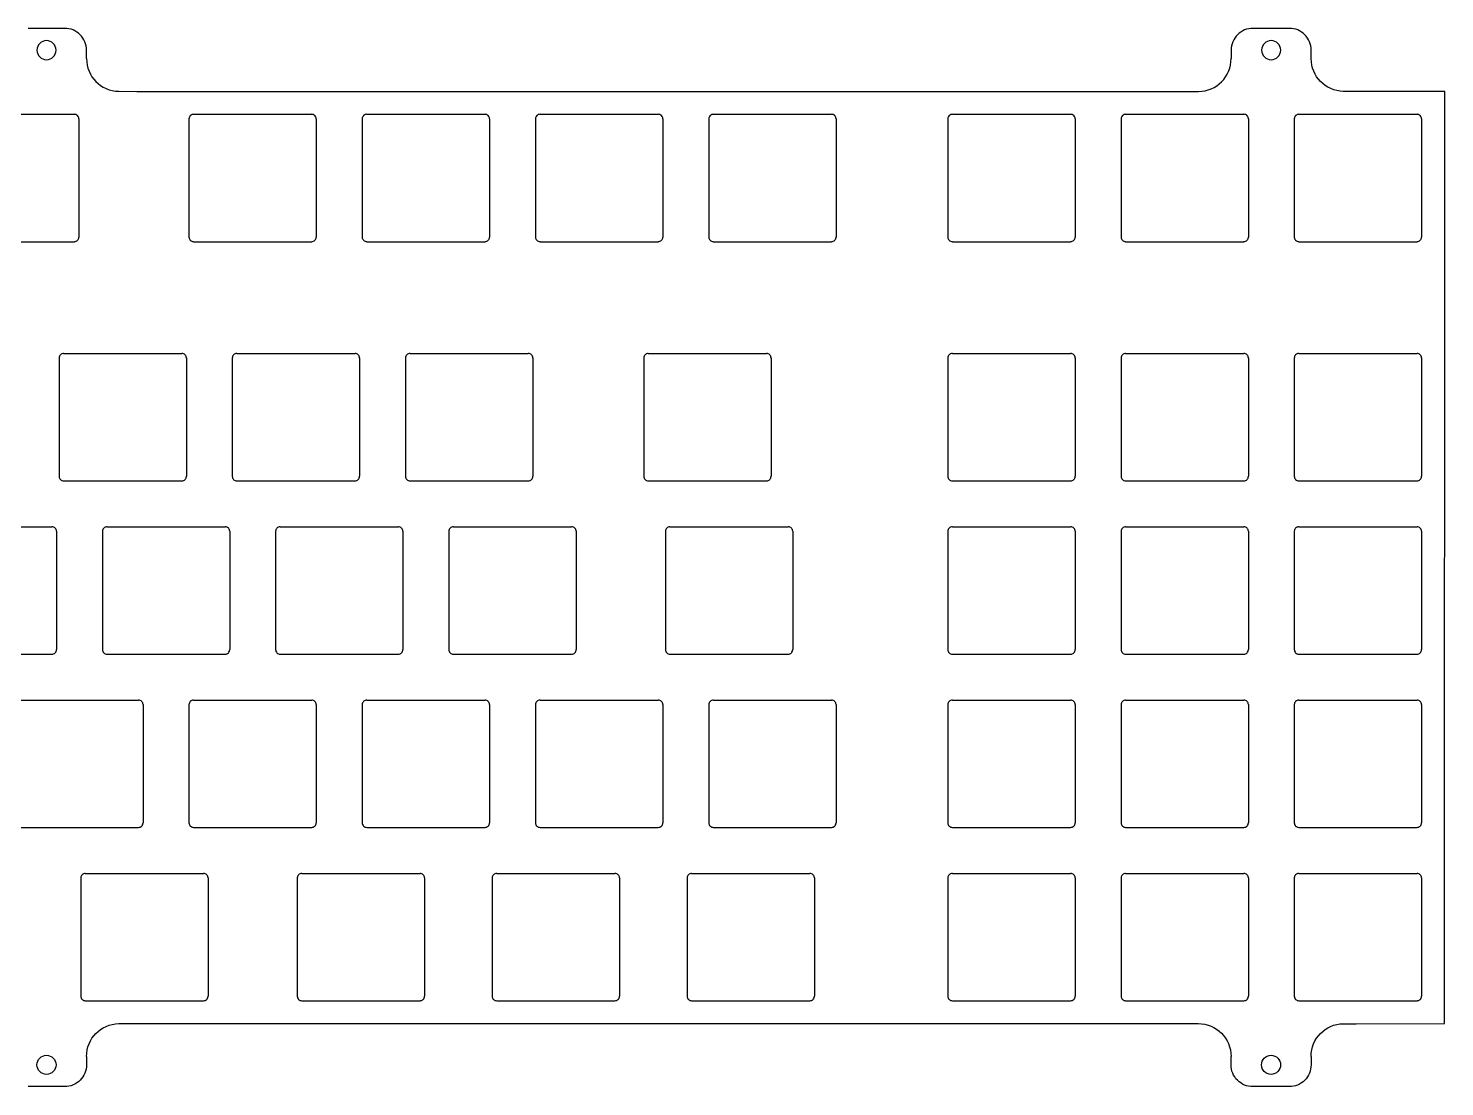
# Model space of a CAD drawing. Extents: x -186 to 122, y 147 to 264.
# Drawn here: x -34.1 to 121.7, y 147.5 to 263.8 of the extents above; entities that cross this region are included whole.
import ezdxf

# ---------------------------------------------------------------- set-up
doc = ezdxf.new("R2010")
doc.units = 0
doc.layers.add('Layer_1', color=7, linetype='CONTINUOUS')

msp = doc.modelspace()

# ---------------------------------------------------------------- linework, layer by layer
at = {"layer": 'Layer_1', "color": 7}
for p, q in [((-30.058592, 263.795336), (-34.058557, 263.795336)), ((-30.058592, 263.795326), (-34.058557, 263.795326)), ((104.600615, 263.795333), (100.600649, 263.795333)), ((104.600615, 263.795333), (100.600649, 263.795333)), ((-31.008591, 261.395339), (-31.008591, 261.395339)), ((-27.658565, 260.46978), (-27.658565, 261.395289)), ((-27.658555, 260.46976), (-27.658555, 261.395279)), ((98.200616, 261.395301), (98.200616, 260.469789)), ((98.200616, 261.395274), (98.200616, 260.469763)), ((103.650629, 261.395327), (103.650629, 261.395327)), ((107.000647, 260.469789), (107.000647, 261.395301)), ((107.000647, 260.469763), (107.000647, 261.395274)), ((-24.124329, 256.870325), (-22.125372, 256.869325)), ((-22.125372, 256.869325), (93.963003, 256.869325)), ((93.963003, 256.869325), (94.600623, 256.869714)), ((112.391155, 256.869291), (110.534841, 256.869291)), ((121.679315, 256.869291), (112.391155, 256.869291)), ((121.671113, 154.387484), (121.679315, 256.869291)), ((-41.9912, 254.345169), (-28.991179, 254.345169)), ((-15.892733, 254.345169), (-2.892711, 254.345169)), ((3.157243, 254.345169), (16.157265, 254.345169)), ((22.207219, 254.345169), (35.207241, 254.345169)), ((41.257195, 254.345169), (54.257217, 254.345169)), ((67.546162, 254.345169), (80.546977, 254.345169)), ((86.595345, 254.345169), (99.596953, 254.345169)), ((105.645321, 254.345169), (118.646929, 254.345169)), ((-28.491117, 253.845107), (-28.491117, 240.843499)), ((-16.392794, 253.845107), (-16.392794, 240.843499)), ((-2.39265, 253.845107), (-2.39265, 240.843499)), ((2.657182, 253.845107), (2.657182, 240.843499)), ((16.657326, 253.845107), (16.657326, 240.843499)), ((21.707158, 253.845107), (21.707158, 240.843499)), ((35.707302, 253.845107), (35.707302, 240.843499)), ((40.757134, 253.845107), (40.757134, 240.843499)), ((54.757278, 253.845107), (54.757278, 240.843499)), ((67.0461, 253.845107), (67.0461, 240.843499)), ((81.047039, 253.845107), (81.047039, 240.843499)), ((86.095283, 253.845107), (86.095283, 240.843499)), ((100.097015, 253.845107), (100.097015, 240.843499)), ((105.145259, 253.845107), (105.145259, 240.843499)), ((119.146991, 253.845107), (119.146991, 240.843499)), ((-41.9912, 240.343437), (-28.991179, 240.343437)), ((-15.892733, 240.343437), (-2.892711, 240.343437)), ((3.157243, 240.343437), (16.157265, 240.343437)), ((22.207219, 240.343437), (35.207241, 240.343437)), ((41.257195, 240.343437), (54.257217, 240.343437)), ((67.546162, 240.343437), (80.546977, 240.343437)), ((86.595345, 240.343437), (99.596953, 240.343437)), ((105.645321, 240.343437), (118.646929, 240.343437)), ((-30.680276, 227.55614), (-30.680276, 214.554532)), ((-30.180215, 228.056202), (-17.180193, 228.056202)), ((-16.680132, 227.55614), (-16.680132, 214.554532)), ((-11.6303, 227.55614), (-11.6303, 214.554532)), ((-11.130239, 228.056202), (1.869783, 228.056202)), ((2.369844, 227.55614), (2.369844, 214.554532)), ((7.419676, 227.55614), (7.419676, 214.554532)), ((7.919737, 228.056202), (20.919759, 228.056202)), ((21.41982, 227.55614), (21.41982, 214.554532)), ((33.613393, 227.55614), (33.613393, 214.554532)), ((34.113454, 228.056202), (47.113476, 228.056202)), ((47.613537, 227.55614), (47.613537, 214.554532)), ((67.0461, 227.55614), (67.0461, 214.554532)), ((67.546162, 228.056202), (80.546977, 228.056202)), ((81.047039, 227.55614), (81.047039, 214.554532)), ((86.095283, 227.55614), (86.095283, 214.554532)), ((86.595345, 228.056202), (99.596953, 228.056202)), ((100.097015, 227.55614), (100.097015, 214.554532)), ((105.145259, 227.55614), (105.145259, 214.554532)), ((105.645321, 228.056202), (118.646929, 228.056202)), ((119.146991, 227.55614), (119.146991, 214.554532)), ((-30.180215, 214.05447), (-17.180193, 214.05447)), ((-11.130239, 214.05447), (1.869783, 214.05447)), ((7.919737, 214.05447), (20.919759, 214.05447)), ((34.113454, 214.05447), (47.113476, 214.05447)), ((67.546162, 214.05447), (80.546977, 214.05447)), ((86.595345, 214.05447), (99.596953, 214.05447)), ((105.645321, 214.05447), (118.646929, 214.05447)), ((-44.467697, 209.006226), (-31.467675, 209.006226)), ((-25.417721, 209.006226), (-12.417699, 209.006226)), ((-6.367745, 209.006226), (6.632277, 209.006226)), ((12.682231, 209.006226), (25.682253, 209.006226)), ((36.494701, 209.006226), (49.494723, 209.006226)), ((67.546162, 209.006226), (80.546977, 209.006226)), ((86.595345, 209.006226), (99.596953, 209.006226)), ((105.645321, 209.006226), (118.646929, 209.006226)), ((-30.967614, 208.506164), (-30.967614, 195.504556)), ((-25.917782, 208.506164), (-25.917782, 195.504556)), ((-11.917638, 208.506164), (-11.917638, 195.504556)), ((-6.867806, 208.506164), (-6.867806, 195.504556)), ((7.132338, 208.506164), (7.132338, 195.504556)), ((12.18217, 208.506164), (12.18217, 195.504556)), ((26.182314, 208.506164), (26.182314, 195.504556)), ((35.99464, 208.506164), (35.99464, 195.504556)), ((49.994784, 208.506164), (49.994784, 195.504556)), ((67.0461, 208.506164), (67.0461, 195.504556)), ((81.047039, 208.506164), (81.047039, 195.504556)), ((86.095283, 208.506164), (86.095283, 195.504556)), ((100.097015, 208.506164), (100.097015, 195.504556)), ((105.145259, 208.506164), (105.145259, 195.504556)), ((119.146991, 208.506164), (119.146991, 195.504556)), ((-44.467697, 195.004494), (-31.467675, 195.004494)), ((-25.417721, 195.004494), (-12.417699, 195.004494)), ((-6.367745, 195.004494), (6.632277, 195.004494)), ((12.682231, 195.004494), (25.682253, 195.004494)), ((36.494701, 195.004494), (49.494723, 195.004494)), ((67.546162, 195.004494), (80.546977, 195.004494)), ((86.595345, 195.004494), (99.596953, 195.004494)), ((105.645321, 195.004494), (118.646929, 195.004494)), ((-34.942709, 189.95625), (-21.942687, 189.95625)), ((-21.442626, 189.456188), (-21.442626, 176.45458)), ((-16.392794, 189.456188), (-16.392794, 176.45458)), ((-15.892733, 189.95625), (-2.892711, 189.95625)), ((-2.39265, 189.456188), (-2.39265, 176.45458)), ((2.657182, 189.456188), (2.657182, 176.45458)), ((3.157243, 189.95625), (16.157265, 189.95625)), ((16.657326, 189.456188), (16.657326, 176.45458)), ((21.707158, 189.456188), (21.707158, 176.45458)), ((22.207219, 189.95625), (35.207241, 189.95625)), ((35.707302, 189.456188), (35.707302, 176.45458)), ((40.757134, 189.456188), (40.757134, 176.45458)), ((41.257195, 189.95625), (54.257217, 189.95625)), ((54.757278, 189.456188), (54.757278, 176.45458)), ((67.0461, 189.456188), (67.0461, 176.45458)), ((67.546162, 189.95625), (80.546977, 189.95625)), ((81.047039, 189.456188), (81.047039, 176.45458)), ((86.095283, 189.456188), (86.095283, 176.45458)), ((86.595345, 189.95625), (99.596953, 189.95625)), ((100.097015, 189.456188), (100.097015, 176.45458)), ((105.145259, 189.456188), (105.145259, 176.45458)), ((105.645321, 189.95625), (118.646929, 189.95625)), ((119.146991, 189.456188), (119.146991, 176.45458)), ((-34.942709, 175.954518), (-21.942687, 175.954518)), ((-15.892733, 175.954518), (-2.892711, 175.954518)), ((3.157243, 175.954518), (16.157265, 175.954518)), ((22.207219, 175.954518), (35.207241, 175.954518)), ((41.257195, 175.954518), (54.257217, 175.954518)), ((67.546162, 175.954518), (80.546977, 175.954518)), ((86.595345, 175.954518), (99.596953, 175.954518)), ((105.645321, 175.954518), (118.646929, 175.954518)), ((-28.299029, 170.406212), (-28.299029, 157.404604)), ((-27.798968, 170.906274), (-14.798946, 170.906274)), ((-14.298885, 170.406212), (-14.298885, 157.404604)), ((-4.486559, 170.406212), (-4.486559, 157.404604)), ((-3.986498, 170.906274), (9.013524, 170.906274)), ((9.513585, 170.406212), (9.513585, 157.404604)), ((16.944664, 170.406212), (16.944664, 157.404604)), ((17.444725, 170.906274), (30.444747, 170.906274)), ((30.944808, 170.406212), (30.944808, 157.404604)), ((38.375887, 170.406212), (38.375887, 157.404604)), ((38.875948, 170.906274), (51.87597, 170.906274)), ((52.376031, 170.406212), (52.376031, 157.404604)), ((67.0461, 170.406212), (67.0461, 157.404604)), ((67.546162, 170.906274), (80.546977, 170.906274)), ((81.047039, 170.406212), (81.047039, 157.404604)), ((86.095283, 170.406212), (86.095283, 157.404604)), ((86.595345, 170.906274), (99.596953, 170.906274)), ((100.097015, 170.406212), (100.097015, 157.404604)), ((105.145259, 170.406212), (105.145259, 157.404604)), ((105.645321, 170.906274), (118.646929, 170.906274)), ((119.146991, 170.406212), (119.146991, 157.404604)), ((-27.798968, 156.904542), (-14.798946, 156.904542)), ((-3.986498, 156.904542), (9.013524, 156.904542)), ((17.444725, 156.904542), (30.444747, 156.904542)), ((38.875948, 156.904542), (51.87597, 156.904542)), ((67.546162, 156.904542), (80.546977, 156.904542)), ((86.595345, 156.904542), (99.596953, 156.904542)), ((105.645321, 156.904542), (118.646929, 156.904542)), ((-24.124319, 154.3809), (94.587523, 154.381)), ((110.521797, 154.380394), (110.865623, 154.380394)), ((110.865623, 154.380394), (111.937845, 154.380341)), ((111.937845, 154.380341), (121.671113, 154.387484)), ((-31.008591, 149.855875), (-31.008591, 149.855875)), ((-27.658565, 150.781434), (-27.658565, 149.855925)), ((-27.658555, 150.781454), (-27.658555, 149.855935)), ((98.18752, 149.855416), (98.18752, 150.780953)), ((98.18752, 149.855416), (98.18752, 150.780927)), ((103.637532, 149.855363), (103.637532, 149.855363)), ((106.98755, 150.780953), (106.98755, 149.855416)), ((106.98755, 150.780927), (106.98755, 149.855416)), ((-30.058592, 147.455888), (-34.058557, 147.455888)), ((-30.058592, 147.455878), (-34.058557, 147.455878)), ((104.587518, 147.455383), (100.587552, 147.455383)), ((104.587518, 147.455357), (100.587552, 147.455357))]:
    msp.add_line(p, q, dxfattribs=at)
for points in [[(-28.361534, 263.09241), (-28.811621, 263.542499), (-29.422071, 263.795356), (-30.058592, 263.795356)], [(-28.361534, 263.0924), (-28.811621, 263.542489), (-29.422071, 263.795346), (-30.058592, 263.795346)], [(100.600622, 263.795359), (99.9641, 263.795362), (99.353648, 263.542506), (98.903559, 263.092417)], [(100.600622, 263.795333), (99.9641, 263.795335), (99.353648, 263.542479), (98.903559, 263.09239)], [(106.297678, 263.092417), (105.847589, 263.542506), (105.237136, 263.795362), (104.600615, 263.795359)], [(106.297678, 263.09239), (105.847589, 263.542479), (105.237136, 263.795335), (104.600615, 263.795333)], [(-32.058589, 262.444314), (-32.638088, 262.444314), (-33.108022, 261.974837), (-33.108588, 261.395339)], [(-31.008591, 261.395339), (-31.009156, 261.974837), (-31.479091, 262.444314), (-32.058589, 262.444314)], [(-27.658595, 261.395349), (-27.658592, 262.03187), (-27.911447, 262.642321), (-28.361534, 263.09241)], [(-27.658595, 261.395339), (-27.658592, 262.03186), (-27.911447, 262.642311), (-28.361534, 263.0924)], [(98.903559, 263.092417), (98.45347, 262.642328), (98.200614, 262.031875), (98.200616, 261.395353)], [(98.903559, 263.09239), (98.45347, 262.642301), (98.200614, 262.031849), (98.200616, 261.395327)], [(102.600632, 262.443516), (102.02144, 262.443516), (101.551633, 261.974518), (101.550634, 261.395327)], [(103.650629, 261.395327), (103.649631, 261.974518), (103.179823, 262.443516), (102.600632, 262.443516)], [(107.000621, 261.395353), (107.000623, 262.031875), (106.747767, 262.642328), (106.297678, 263.092417)], [(107.000621, 261.395327), (107.000623, 262.031849), (106.747767, 262.642301), (106.297678, 263.09239)], [(-33.108588, 261.395339), (-33.108022, 260.815841), (-32.638088, 260.346365), (-32.058589, 260.346365)], [(-32.058589, 260.346365), (-31.479091, 260.346365), (-31.009156, 260.815841), (-31.008591, 261.395339)], [(-27.658595, 260.46973), (-27.658606, 258.507118), (-26.086604, 256.906143), (-24.124319, 256.870315)], [(-27.658595, 260.46974), (-27.658605, 258.507132), (-26.086607, 256.906159), (-24.124329, 256.870325)], [(94.600623, 256.869714), (96.58885, 256.869714), (98.200628, 258.481503), (98.200618, 260.469736)], [(101.550634, 261.395327), (101.551633, 260.816136), (102.02144, 260.347138), (102.600632, 260.347138)], [(102.600632, 260.347138), (103.179823, 260.347138), (103.649631, 260.816136), (103.650629, 261.395327)], [(110.534841, 256.869291), (108.572561, 256.905115), (107.000568, 258.506107), (107.000568, 260.468704)], [(-28.637641, 254.197925), (-28.73141, 254.291695), (-28.858588, 254.344375), (-28.991197, 254.344375)], [(-28.491199, 253.844366), (-28.491196, 253.976976), (-28.543873, 254.104155), (-28.637641, 254.197925)], [(-16.24627, 254.197925), (-16.340038, 254.104155), (-16.392715, 253.976976), (-16.392712, 253.844366)], [(-15.892714, 254.344375), (-16.025324, 254.344375), (-16.152502, 254.291695), (-16.24627, 254.197925)], [(-2.539174, 254.197925), (-2.632942, 254.291695), (-2.76012, 254.344375), (-2.89273, 254.344375)], [(-2.392732, 253.844366), (-2.392729, 253.976976), (-2.445406, 254.104155), (-2.539174, 254.197925)], [(2.803706, 254.197925), (2.709938, 254.104155), (2.657261, 253.976976), (2.657264, 253.844366)], [(3.157262, 254.344375), (3.024652, 254.344375), (2.897474, 254.291695), (2.803706, 254.197925)], [(16.510802, 254.197925), (16.417034, 254.291695), (16.289856, 254.344375), (16.157246, 254.344375)], [(16.657244, 253.844366), (16.657247, 253.976976), (16.60457, 254.104155), (16.510802, 254.197925)], [(21.853682, 254.197925), (21.759914, 254.104155), (21.707237, 253.976976), (21.70724, 253.844366)], [(22.207238, 254.344375), (22.074628, 254.344375), (21.94745, 254.291695), (21.853682, 254.197925)], [(35.560778, 254.197925), (35.46701, 254.291695), (35.339832, 254.344375), (35.207222, 254.344375)], [(35.70722, 253.844366), (35.707223, 253.976976), (35.654546, 254.104155), (35.560778, 254.197925)], [(40.903658, 254.197925), (40.80989, 254.104155), (40.757213, 253.976976), (40.757216, 253.844366)], [(41.257214, 254.344375), (41.124604, 254.344375), (40.997426, 254.291695), (40.903658, 254.197925)], [(54.610754, 254.197925), (54.516986, 254.291695), (54.389808, 254.344375), (54.257198, 254.344375)], [(54.757196, 253.844366), (54.757199, 253.976976), (54.704522, 254.104155), (54.610754, 254.197925)], [(67.192625, 254.197925), (67.098857, 254.104155), (67.04618, 253.976976), (67.046182, 253.844366)], [(67.546181, 254.344375), (67.413571, 254.344375), (67.286393, 254.291695), (67.192625, 254.197925)], [(80.899719, 254.197929), (80.805949, 254.291699), (80.678768, 254.344378), (80.546157, 254.344375)], [(81.046166, 253.844366), (81.046168, 253.976978), (80.99349, 254.104158), (80.899719, 254.197929)], [(86.242602, 254.197929), (86.148832, 254.104158), (86.096153, 253.976978), (86.096156, 253.844366)], [(86.596165, 254.344375), (86.463553, 254.344378), (86.336373, 254.291699), (86.242602, 254.197929)], [(99.949695, 254.197929), (99.855925, 254.291699), (99.728744, 254.344378), (99.596133, 254.344375)], [(100.096142, 253.844366), (100.096144, 253.976978), (100.043466, 254.104158), (99.949695, 254.197929)], [(105.292578, 254.197929), (105.198808, 254.104158), (105.146129, 253.976978), (105.146132, 253.844366)], [(105.646141, 254.344375), (105.513529, 254.344378), (105.386349, 254.291699), (105.292578, 254.197929)], [(118.999671, 254.197929), (118.905901, 254.291699), (118.77872, 254.344378), (118.646109, 254.344375)], [(119.146118, 253.844366), (119.14612, 253.976978), (119.093442, 254.104158), (118.999671, 254.197929)], [(-28.991197, 240.344389), (-28.858588, 240.344389), (-28.73141, 240.397069), (-28.637641, 240.490839)], [(-28.637641, 240.490839), (-28.543873, 240.584609), (-28.491196, 240.711789), (-28.491199, 240.844398)], [(-16.392712, 240.844398), (-16.392715, 240.711789), (-16.340038, 240.584609), (-16.24627, 240.490839)], [(-16.24627, 240.490839), (-16.152502, 240.397069), (-16.025324, 240.344389), (-15.892714, 240.344389)], [(-2.89273, 240.344389), (-2.76012, 240.344389), (-2.632942, 240.397069), (-2.539174, 240.490839)], [(-2.539174, 240.490839), (-2.445406, 240.584609), (-2.392729, 240.711789), (-2.392732, 240.844398)], [(2.657264, 240.844398), (2.657261, 240.711789), (2.709938, 240.584609), (2.803706, 240.490839)], [(2.803706, 240.490839), (2.897474, 240.397069), (3.024652, 240.344389), (3.157262, 240.344389)], [(16.157246, 240.344389), (16.289856, 240.344389), (16.417034, 240.397069), (16.510802, 240.490839)], [(16.510802, 240.490839), (16.60457, 240.584609), (16.657247, 240.711789), (16.657244, 240.844398)], [(21.70724, 240.844398), (21.707237, 240.711789), (21.759914, 240.584609), (21.853682, 240.490839)], [(21.853682, 240.490839), (21.94745, 240.397069), (22.074628, 240.344389), (22.207238, 240.344389)], [(35.207222, 240.344389), (35.339832, 240.344389), (35.46701, 240.397069), (35.560778, 240.490839)], [(35.560778, 240.490839), (35.654546, 240.584609), (35.707223, 240.711789), (35.70722, 240.844398)], [(40.757216, 240.844398), (40.757213, 240.711789), (40.80989, 240.584609), (40.903658, 240.490839)], [(40.903658, 240.490839), (40.997426, 240.397069), (41.124604, 240.344389), (41.257214, 240.344389)], [(54.257198, 240.344389), (54.389808, 240.344389), (54.516986, 240.397069), (54.610754, 240.490839)], [(54.610754, 240.490839), (54.704522, 240.584609), (54.757199, 240.711789), (54.757196, 240.844398)], [(67.046182, 240.844398), (67.04618, 240.711789), (67.098857, 240.584609), (67.192625, 240.490839)], [(67.192625, 240.490839), (67.286393, 240.397069), (67.413571, 240.344389), (67.546181, 240.344389)], [(80.546157, 240.344389), (80.678768, 240.344387), (80.805949, 240.397065), (80.899719, 240.490836)], [(80.899719, 240.490836), (80.99349, 240.584606), (81.046168, 240.711787), (81.046166, 240.844398)], [(86.096156, 240.844398), (86.096153, 240.711787), (86.148832, 240.584606), (86.242602, 240.490836)], [(86.242602, 240.490836), (86.336373, 240.397065), (86.463553, 240.344387), (86.596165, 240.344389)], [(99.596133, 240.344389), (99.728744, 240.344387), (99.855925, 240.397065), (99.949695, 240.490836)], [(99.949695, 240.490836), (100.043466, 240.584606), (100.096144, 240.711787), (100.096142, 240.844398)], [(105.146132, 240.844398), (105.146129, 240.711787), (105.198808, 240.584606), (105.292578, 240.490836)], [(105.292578, 240.490836), (105.386349, 240.397065), (105.513529, 240.344387), (105.646141, 240.344389)], [(118.646109, 240.344389), (118.77872, 240.344387), (118.905901, 240.397065), (118.999671, 240.490836)], [(118.999671, 240.490836), (119.093442, 240.584606), (119.14612, 240.711787), (119.146118, 240.844398)], [(-30.533752, 227.908958), (-30.62752, 227.815188), (-30.680197, 227.688009), (-30.680194, 227.555399)], [(-30.180196, 228.055408), (-30.312806, 228.055408), (-30.439984, 228.002728), (-30.533752, 227.908958)], [(-16.826656, 227.908958), (-16.920424, 228.002728), (-17.047602, 228.055408), (-17.180212, 228.055408)], [(-16.680214, 227.555399), (-16.680211, 227.688009), (-16.732888, 227.815188), (-16.826656, 227.908958)], [(-11.483776, 227.908958), (-11.577544, 227.815188), (-11.630221, 227.688009), (-11.630218, 227.555399)], [(-11.13022, 228.055408), (-11.26283, 228.055408), (-11.390008, 228.002728), (-11.483776, 227.908958)], [(2.22332, 227.908958), (2.129552, 228.002728), (2.002374, 228.055408), (1.869764, 228.055408)], [(2.369762, 227.555399), (2.369765, 227.688009), (2.317088, 227.815188), (2.22332, 227.908958)], [(7.5662, 227.908958), (7.472432, 227.815188), (7.419755, 227.688009), (7.419758, 227.555399)], [(7.919756, 228.055408), (7.787146, 228.055408), (7.659968, 228.002728), (7.5662, 227.908958)], [(21.273296, 227.908958), (21.179528, 228.002728), (21.05235, 228.055408), (20.91974, 228.055408)], [(21.419738, 227.555399), (21.419741, 227.688009), (21.367064, 227.815188), (21.273296, 227.908958)], [(33.759917, 227.908958), (33.666149, 227.815188), (33.613472, 227.688009), (33.613475, 227.555399)], [(34.113473, 228.055408), (33.980863, 228.055408), (33.853685, 228.002728), (33.759917, 227.908958)], [(47.467013, 227.908958), (47.373245, 228.002728), (47.246067, 228.055408), (47.113457, 228.055408)], [(47.613455, 227.555399), (47.613458, 227.688009), (47.560781, 227.815188), (47.467013, 227.908958)], [(67.192625, 227.908958), (67.098857, 227.815188), (67.04618, 227.688009), (67.046182, 227.555399)], [(67.546181, 228.055408), (67.413571, 228.055408), (67.286393, 228.002728), (67.192625, 227.908958)], [(80.899719, 227.908962), (80.805949, 228.002732), (80.678768, 228.055411), (80.546157, 228.055408)], [(81.046166, 227.555399), (81.046168, 227.688011), (80.99349, 227.815192), (80.899719, 227.908962)], [(86.242602, 227.908962), (86.148832, 227.815192), (86.096153, 227.688011), (86.096156, 227.555399)], [(86.596165, 228.055408), (86.463553, 228.055411), (86.336373, 228.002732), (86.242602, 227.908962)], [(99.949695, 227.908962), (99.855925, 228.002732), (99.728744, 228.055411), (99.596133, 228.055408)], [(100.096142, 227.555399), (100.096144, 227.688011), (100.043466, 227.815192), (99.949695, 227.908962)], [(105.292578, 227.908962), (105.198808, 227.815192), (105.146129, 227.688011), (105.146132, 227.555399)], [(105.646141, 228.055408), (105.513529, 228.055411), (105.386349, 228.002732), (105.292578, 227.908962)], [(118.999671, 227.908962), (118.905901, 228.002732), (118.77872, 228.055411), (118.646109, 228.055408)], [(119.146118, 227.555399), (119.14612, 227.688011), (119.093442, 227.815192), (118.999671, 227.908962)], [(-30.680194, 214.555431), (-30.680197, 214.422822), (-30.62752, 214.295643), (-30.533752, 214.201872)], [(-30.533752, 214.201872), (-30.439984, 214.108102), (-30.312806, 214.055423), (-30.180196, 214.055422)], [(-17.180212, 214.055422), (-17.047602, 214.055423), (-16.920424, 214.108102), (-16.826656, 214.201872)], [(-16.826656, 214.201872), (-16.732888, 214.295643), (-16.680211, 214.422822), (-16.680214, 214.555431)], [(-11.630218, 214.555431), (-11.630221, 214.422822), (-11.577544, 214.295643), (-11.483776, 214.201872)], [(-11.483776, 214.201872), (-11.390008, 214.108102), (-11.26283, 214.055423), (-11.13022, 214.055422)], [(1.869764, 214.055422), (2.002374, 214.055423), (2.129552, 214.108102), (2.22332, 214.201872)], [(2.22332, 214.201872), (2.317088, 214.295643), (2.369765, 214.422822), (2.369762, 214.555431)], [(7.419758, 214.555431), (7.419755, 214.422822), (7.472432, 214.295643), (7.5662, 214.201872)], [(7.5662, 214.201872), (7.659968, 214.108102), (7.787146, 214.055423), (7.919756, 214.055422)], [(20.91974, 214.055422), (21.05235, 214.055423), (21.179528, 214.108102), (21.273296, 214.201872)], [(21.273296, 214.201872), (21.367064, 214.295643), (21.419741, 214.422822), (21.419738, 214.555431)], [(33.613475, 214.555431), (33.613472, 214.422822), (33.666149, 214.295643), (33.759917, 214.201872)], [(33.759917, 214.201872), (33.853685, 214.108102), (33.980863, 214.055423), (34.113473, 214.055422)], [(47.113457, 214.055422), (47.246067, 214.055423), (47.373245, 214.108102), (47.467013, 214.201872)], [(47.467013, 214.201872), (47.560781, 214.295643), (47.613458, 214.422822), (47.613455, 214.555431)], [(67.046182, 214.555431), (67.04618, 214.422822), (67.098857, 214.295643), (67.192625, 214.201872)], [(67.192625, 214.201872), (67.286393, 214.108102), (67.413571, 214.055423), (67.546181, 214.055422)], [(80.546157, 214.055422), (80.678768, 214.05542), (80.805949, 214.108098), (80.899719, 214.201869)], [(80.899719, 214.201869), (80.99349, 214.295639), (81.046168, 214.42282), (81.046166, 214.555431)], [(86.096156, 214.555431), (86.096153, 214.42282), (86.148832, 214.295639), (86.242602, 214.201869)], [(86.242602, 214.201869), (86.336373, 214.108098), (86.463553, 214.05542), (86.596165, 214.055422)], [(99.596133, 214.055422), (99.728744, 214.05542), (99.855925, 214.108098), (99.949695, 214.201869)], [(99.949695, 214.201869), (100.043466, 214.295639), (100.096144, 214.42282), (100.096142, 214.555431)], [(105.146132, 214.555431), (105.146129, 214.42282), (105.198808, 214.295639), (105.292578, 214.201869)], [(105.292578, 214.201869), (105.386349, 214.108098), (105.513529, 214.05542), (105.646141, 214.055422)], [(118.646109, 214.055422), (118.77872, 214.05542), (118.905901, 214.108098), (118.999671, 214.201869)], [(118.999671, 214.201869), (119.093442, 214.295639), (119.14612, 214.42282), (119.146118, 214.555431)], [(-31.114138, 208.858982), (-31.207906, 208.952752), (-31.335084, 209.005432), (-31.467694, 209.005432)], [(-30.967696, 208.505423), (-30.967693, 208.638033), (-31.02037, 208.765212), (-31.114138, 208.858982)], [(-25.771258, 208.858982), (-25.865026, 208.765212), (-25.917703, 208.638033), (-25.9177, 208.505423)], [(-25.417702, 209.005432), (-25.550312, 209.005432), (-25.67749, 208.952752), (-25.771258, 208.858982)], [(-12.064162, 208.858982), (-12.15793, 208.952752), (-12.285108, 209.005432), (-12.417718, 209.005432)], [(-11.91772, 208.505423), (-11.917717, 208.638033), (-11.970394, 208.765212), (-12.064162, 208.858982)], [(-6.721282, 208.858982), (-6.81505, 208.765212), (-6.867727, 208.638033), (-6.867724, 208.505423)], [(-6.367726, 209.005432), (-6.500336, 209.005432), (-6.627514, 208.952752), (-6.721282, 208.858982)], [(6.985814, 208.858982), (6.892046, 208.952752), (6.764868, 209.005432), (6.632258, 209.005432)], [(7.132256, 208.505423), (7.132259, 208.638033), (7.079582, 208.765212), (6.985814, 208.858982)], [(12.328694, 208.858982), (12.234926, 208.765212), (12.182249, 208.638033), (12.182252, 208.505423)], [(12.68225, 209.005432), (12.54964, 209.005432), (12.422462, 208.952752), (12.328694, 208.858982)], [(26.03579, 208.858982), (25.942022, 208.952752), (25.814844, 209.005432), (25.682234, 209.005432)], [(26.182232, 208.505423), (26.182235, 208.638033), (26.129558, 208.765212), (26.03579, 208.858982)], [(36.141164, 208.858982), (36.047396, 208.765212), (35.994719, 208.638033), (35.994722, 208.505423)], [(36.49472, 209.005432), (36.36211, 209.005432), (36.234932, 208.952752), (36.141164, 208.858982)], [(49.84826, 208.858982), (49.754492, 208.952752), (49.627314, 209.005432), (49.494704, 209.005432)], [(49.994702, 208.505423), (49.994705, 208.638033), (49.942028, 208.765212), (49.84826, 208.858982)], [(67.192625, 208.858982), (67.098857, 208.765212), (67.04618, 208.638033), (67.046182, 208.505423)], [(67.546181, 209.005432), (67.413571, 209.005432), (67.286393, 208.952752), (67.192625, 208.858982)], [(80.899719, 208.858986), (80.805949, 208.952756), (80.678768, 209.005435), (80.546157, 209.005432)], [(81.046166, 208.505423), (81.046168, 208.638035), (80.99349, 208.765216), (80.899719, 208.858986)], [(86.242602, 208.858986), (86.148832, 208.765216), (86.096153, 208.638035), (86.096156, 208.505423)], [(86.596165, 209.005432), (86.463553, 209.005435), (86.336373, 208.952756), (86.242602, 208.858986)], [(99.949695, 208.858986), (99.855925, 208.952756), (99.728744, 209.005435), (99.596133, 209.005432)], [(100.096142, 208.505423), (100.096144, 208.638035), (100.043466, 208.765216), (99.949695, 208.858986)], [(105.292578, 208.858986), (105.198808, 208.765216), (105.146129, 208.638035), (105.146132, 208.505423)], [(105.646141, 209.005432), (105.513529, 209.005435), (105.386349, 208.952756), (105.292578, 208.858986)], [(118.999671, 208.858986), (118.905901, 208.952756), (118.77872, 209.005435), (118.646109, 209.005432)], [(119.146118, 208.505423), (119.14612, 208.638035), (119.093442, 208.765216), (118.999671, 208.858986)], [(-31.467694, 195.005446), (-31.335084, 195.005447), (-31.207906, 195.058126), (-31.114138, 195.151896)], [(-31.114138, 195.151896), (-31.02037, 195.245667), (-30.967693, 195.372846), (-30.967696, 195.505455)], [(-25.9177, 195.505455), (-25.917703, 195.372846), (-25.865026, 195.245667), (-25.771258, 195.151896)], [(-25.771258, 195.151896), (-25.67749, 195.058126), (-25.550312, 195.005447), (-25.417702, 195.005446)], [(-12.417718, 195.005446), (-12.285108, 195.005447), (-12.15793, 195.058126), (-12.064162, 195.151896)], [(-12.064162, 195.151896), (-11.970394, 195.245667), (-11.917717, 195.372846), (-11.91772, 195.505455)], [(-6.867724, 195.505455), (-6.867727, 195.372846), (-6.81505, 195.245667), (-6.721282, 195.151896)], [(-6.721282, 195.151896), (-6.627514, 195.058126), (-6.500336, 195.005447), (-6.367726, 195.005446)], [(6.632258, 195.005446), (6.764868, 195.005447), (6.892046, 195.058126), (6.985814, 195.151896)], [(6.985814, 195.151896), (7.079582, 195.245667), (7.132259, 195.372846), (7.132256, 195.505455)], [(12.182252, 195.505455), (12.182249, 195.372846), (12.234926, 195.245667), (12.328694, 195.151896)], [(12.328694, 195.151896), (12.422462, 195.058126), (12.54964, 195.005447), (12.68225, 195.005446)], [(25.682234, 195.005446), (25.814844, 195.005447), (25.942022, 195.058126), (26.03579, 195.151896)], [(26.03579, 195.151896), (26.129558, 195.245667), (26.182235, 195.372846), (26.182232, 195.505455)], [(35.994722, 195.505455), (35.994719, 195.372846), (36.047396, 195.245667), (36.141164, 195.151896)], [(36.141164, 195.151896), (36.234932, 195.058126), (36.36211, 195.005447), (36.49472, 195.005446)], [(49.494704, 195.005446), (49.627314, 195.005447), (49.754492, 195.058126), (49.84826, 195.151896)], [(49.84826, 195.151896), (49.942028, 195.245667), (49.994705, 195.372846), (49.994702, 195.505455)], [(67.046182, 195.505455), (67.04618, 195.372846), (67.098857, 195.245667), (67.192625, 195.151896)], [(67.192625, 195.151896), (67.286393, 195.058126), (67.413571, 195.005447), (67.546181, 195.005446)], [(80.546157, 195.005446), (80.678768, 195.005444), (80.805949, 195.058122), (80.899719, 195.151893)], [(80.899719, 195.151893), (80.99349, 195.245663), (81.046168, 195.372844), (81.046166, 195.505455)], [(86.096156, 195.505455), (86.096153, 195.372844), (86.148832, 195.245663), (86.242602, 195.151893)], [(86.242602, 195.151893), (86.336373, 195.058122), (86.463553, 195.005444), (86.596165, 195.005446)], [(99.596133, 195.005446), (99.728744, 195.005444), (99.855925, 195.058122), (99.949695, 195.151893)], [(99.949695, 195.151893), (100.043466, 195.245663), (100.096144, 195.372844), (100.096142, 195.505455)], [(105.146132, 195.505455), (105.146129, 195.372844), (105.198808, 195.245663), (105.292578, 195.151893)], [(105.292578, 195.151893), (105.386349, 195.058122), (105.513529, 195.005444), (105.646141, 195.005446)], [(118.646109, 195.005446), (118.77872, 195.005444), (118.905901, 195.058122), (118.999671, 195.151893)], [(118.999671, 195.151893), (119.093442, 195.245663), (119.14612, 195.372844), (119.146118, 195.505455)], [(-21.58915, 189.809006), (-21.682918, 189.902776), (-21.810096, 189.955456), (-21.942706, 189.955456)], [(-21.442708, 189.455447), (-21.442705, 189.588057), (-21.495382, 189.715236), (-21.58915, 189.809006)], [(-16.24627, 189.809006), (-16.340038, 189.715236), (-16.392715, 189.588057), (-16.392712, 189.455447)], [(-15.892714, 189.955456), (-16.025324, 189.955456), (-16.152502, 189.902776), (-16.24627, 189.809006)], [(-2.539174, 189.809006), (-2.632942, 189.902776), (-2.76012, 189.955456), (-2.89273, 189.955456)], [(-2.392732, 189.455447), (-2.392729, 189.588057), (-2.445406, 189.715236), (-2.539174, 189.809006)], [(2.803706, 189.809006), (2.709938, 189.715236), (2.657261, 189.588057), (2.657264, 189.455447)], [(3.157262, 189.955456), (3.024652, 189.955456), (2.897474, 189.902776), (2.803706, 189.809006)], [(16.510802, 189.809006), (16.417034, 189.902776), (16.289856, 189.955456), (16.157246, 189.955456)], [(16.657244, 189.455447), (16.657247, 189.588057), (16.60457, 189.715236), (16.510802, 189.809006)], [(21.853682, 189.809006), (21.759914, 189.715236), (21.707237, 189.588057), (21.70724, 189.455447)], [(22.207238, 189.955456), (22.074628, 189.955456), (21.94745, 189.902776), (21.853682, 189.809006)], [(35.560778, 189.809006), (35.46701, 189.902776), (35.339832, 189.955456), (35.207222, 189.955456)], [(35.70722, 189.455447), (35.707223, 189.588057), (35.654546, 189.715236), (35.560778, 189.809006)], [(40.903658, 189.809006), (40.80989, 189.715236), (40.757213, 189.588057), (40.757216, 189.455447)], [(41.257214, 189.955456), (41.124604, 189.955456), (40.997426, 189.902776), (40.903658, 189.809006)], [(54.610754, 189.809006), (54.516986, 189.902776), (54.389808, 189.955456), (54.257198, 189.955456)], [(54.757196, 189.455447), (54.757199, 189.588057), (54.704522, 189.715236), (54.610754, 189.809006)], [(67.192625, 189.809006), (67.098857, 189.715236), (67.04618, 189.588057), (67.046182, 189.455447)], [(67.546181, 189.955456), (67.413571, 189.955456), (67.286393, 189.902776), (67.192625, 189.809006)], [(80.899719, 189.80901), (80.805949, 189.90278), (80.678768, 189.955459), (80.546157, 189.955456)], [(81.046166, 189.455447), (81.046168, 189.588059), (80.99349, 189.71524), (80.899719, 189.80901)], [(86.242602, 189.80901), (86.148832, 189.71524), (86.096153, 189.588059), (86.096156, 189.455447)], [(86.596165, 189.955456), (86.463553, 189.955459), (86.336373, 189.90278), (86.242602, 189.80901)], [(99.949695, 189.80901), (99.855925, 189.90278), (99.728744, 189.955459), (99.596133, 189.955456)], [(100.096142, 189.455447), (100.096144, 189.588059), (100.043466, 189.71524), (99.949695, 189.80901)], [(105.292578, 189.80901), (105.198808, 189.71524), (105.146129, 189.588059), (105.146132, 189.455447)], [(105.646141, 189.955456), (105.513529, 189.955459), (105.386349, 189.90278), (105.292578, 189.80901)], [(118.999671, 189.80901), (118.905901, 189.90278), (118.77872, 189.955459), (118.646109, 189.955456)], [(119.146118, 189.455447), (119.14612, 189.588059), (119.093442, 189.71524), (118.999671, 189.80901)], [(-21.942706, 175.95547), (-21.810096, 175.955471), (-21.682918, 176.00815), (-21.58915, 176.10192)], [(-21.58915, 176.10192), (-21.495382, 176.195691), (-21.442705, 176.32287), (-21.442708, 176.455479)], [(-16.392712, 176.455479), (-16.392715, 176.32287), (-16.340038, 176.195691), (-16.24627, 176.10192)], [(-16.24627, 176.10192), (-16.152502, 176.00815), (-16.025324, 175.955471), (-15.892714, 175.95547)], [(-2.89273, 175.95547), (-2.76012, 175.955471), (-2.632942, 176.00815), (-2.539174, 176.10192)], [(-2.539174, 176.10192), (-2.445406, 176.195691), (-2.392729, 176.32287), (-2.392732, 176.455479)], [(2.657264, 176.455479), (2.657261, 176.32287), (2.709938, 176.195691), (2.803706, 176.10192)], [(2.803706, 176.10192), (2.897474, 176.00815), (3.024652, 175.955471), (3.157262, 175.95547)], [(16.157246, 175.95547), (16.289856, 175.955471), (16.417034, 176.00815), (16.510802, 176.10192)], [(16.510802, 176.10192), (16.60457, 176.195691), (16.657247, 176.32287), (16.657244, 176.455479)], [(21.70724, 176.455479), (21.707237, 176.32287), (21.759914, 176.195691), (21.853682, 176.10192)], [(21.853682, 176.10192), (21.94745, 176.00815), (22.074628, 175.955471), (22.207238, 175.95547)], [(35.207222, 175.95547), (35.339832, 175.955471), (35.46701, 176.00815), (35.560778, 176.10192)], [(35.560778, 176.10192), (35.654546, 176.195691), (35.707223, 176.32287), (35.70722, 176.455479)], [(40.757216, 176.455479), (40.757213, 176.32287), (40.80989, 176.195691), (40.903658, 176.10192)], [(40.903658, 176.10192), (40.997426, 176.00815), (41.124604, 175.955471), (41.257214, 175.95547)], [(54.257198, 175.95547), (54.389808, 175.955471), (54.516986, 176.00815), (54.610754, 176.10192)], [(54.610754, 176.10192), (54.704522, 176.195691), (54.757199, 176.32287), (54.757196, 176.455479)], [(67.046182, 176.455479), (67.04618, 176.32287), (67.098857, 176.195691), (67.192625, 176.10192)], [(67.192625, 176.10192), (67.286393, 176.00815), (67.413571, 175.955471), (67.546181, 175.95547)], [(80.546157, 175.95547), (80.678768, 175.955468), (80.805949, 176.008146), (80.899719, 176.101917)], [(80.899719, 176.101917), (80.99349, 176.195687), (81.046168, 176.322868), (81.046166, 176.455479)], [(86.096156, 176.455479), (86.096153, 176.322868), (86.148832, 176.195687), (86.242602, 176.101917)], [(86.242602, 176.101917), (86.336373, 176.008146), (86.463553, 175.955468), (86.596165, 175.95547)], [(99.596133, 175.95547), (99.728744, 175.955468), (99.855925, 176.008146), (99.949695, 176.101917)], [(99.949695, 176.101917), (100.043466, 176.195687), (100.096144, 176.322868), (100.096142, 176.455479)], [(105.146132, 176.455479), (105.146129, 176.322868), (105.198808, 176.195687), (105.292578, 176.101917)], [(105.292578, 176.101917), (105.386349, 176.008146), (105.513529, 175.955468), (105.646141, 175.95547)], [(118.646109, 175.95547), (118.77872, 175.955468), (118.905901, 176.008146), (118.999671, 176.101917)], [(118.999671, 176.101917), (119.093442, 176.195687), (119.14612, 176.322868), (119.146118, 176.455479)], [(-28.152505, 170.75903), (-28.246273, 170.66526), (-28.29895, 170.538081), (-28.298947, 170.405471)], [(-27.798949, 170.90548), (-27.931559, 170.90548), (-28.058737, 170.8528), (-28.152505, 170.75903)], [(-14.445409, 170.75903), (-14.539177, 170.8528), (-14.666355, 170.90548), (-14.798965, 170.90548)], [(-14.298967, 170.405471), (-14.298964, 170.538081), (-14.351641, 170.66526), (-14.445409, 170.75903)], [(-4.340035, 170.75903), (-4.433803, 170.66526), (-4.48648, 170.538081), (-4.486477, 170.405471)], [(-3.986479, 170.90548), (-4.119089, 170.90548), (-4.246267, 170.8528), (-4.340035, 170.75903)], [(9.367061, 170.75903), (9.273293, 170.8528), (9.146115, 170.90548), (9.013505, 170.90548)], [(9.513503, 170.405471), (9.513506, 170.538081), (9.460829, 170.66526), (9.367061, 170.75903)], [(17.091188, 170.75903), (16.99742, 170.66526), (16.944743, 170.538081), (16.944746, 170.405471)], [(17.444744, 170.90548), (17.312134, 170.90548), (17.184956, 170.8528), (17.091188, 170.75903)], [(30.798284, 170.75903), (30.704516, 170.8528), (30.577338, 170.90548), (30.444728, 170.90548)], [(30.944726, 170.405471), (30.944729, 170.538081), (30.892052, 170.66526), (30.798284, 170.75903)], [(38.522411, 170.75903), (38.428643, 170.66526), (38.375966, 170.538081), (38.375969, 170.405471)], [(38.875967, 170.90548), (38.743357, 170.90548), (38.616179, 170.8528), (38.522411, 170.75903)], [(52.229507, 170.75903), (52.135739, 170.8528), (52.008561, 170.90548), (51.875951, 170.90548)], [(52.375949, 170.405471), (52.375952, 170.538081), (52.323275, 170.66526), (52.229507, 170.75903)], [(67.192625, 170.75903), (67.098857, 170.66526), (67.04618, 170.538081), (67.046182, 170.405471)], [(67.546181, 170.90548), (67.413571, 170.90548), (67.286393, 170.8528), (67.192625, 170.75903)], [(80.899719, 170.759034), (80.805949, 170.852804), (80.678768, 170.905483), (80.546157, 170.90548)], [(81.046166, 170.405471), (81.046168, 170.538083), (80.99349, 170.665264), (80.899719, 170.759034)], [(86.242602, 170.759034), (86.148832, 170.665264), (86.096153, 170.538083), (86.096156, 170.405471)], [(86.596165, 170.90548), (86.463553, 170.905483), (86.336373, 170.852804), (86.242602, 170.759034)], [(99.949695, 170.759034), (99.855925, 170.852804), (99.728744, 170.905483), (99.596133, 170.90548)], [(100.096142, 170.405471), (100.096144, 170.538083), (100.043466, 170.665264), (99.949695, 170.759034)], [(105.292578, 170.759034), (105.198808, 170.665264), (105.146129, 170.538083), (105.146132, 170.405471)], [(105.646141, 170.90548), (105.513529, 170.905483), (105.386349, 170.852804), (105.292578, 170.759034)], [(118.999671, 170.759034), (118.905901, 170.852804), (118.77872, 170.905483), (118.646109, 170.90548)], [(119.146118, 170.405471), (119.14612, 170.538083), (119.093442, 170.665264), (118.999671, 170.759034)], [(-28.298947, 157.405503), (-28.29895, 157.272894), (-28.246273, 157.145715), (-28.152505, 157.051944)], [(-14.445409, 157.051944), (-14.351641, 157.145715), (-14.298964, 157.272894), (-14.298967, 157.405503)], [(-4.486477, 157.405503), (-4.48648, 157.272894), (-4.433803, 157.145715), (-4.340035, 157.051944)], [(9.367061, 157.051944), (9.460829, 157.145715), (9.513506, 157.272894), (9.513503, 157.405503)], [(16.944746, 157.405503), (16.944743, 157.272894), (16.99742, 157.145715), (17.091188, 157.051944)], [(30.798284, 157.051944), (30.892052, 157.145715), (30.944729, 157.272894), (30.944726, 157.405503)], [(38.375969, 157.405503), (38.375966, 157.272894), (38.428643, 157.145715), (38.522411, 157.051944)], [(52.229507, 157.051944), (52.323275, 157.145715), (52.375952, 157.272894), (52.375949, 157.405503)], [(67.046182, 157.405503), (67.04618, 157.272894), (67.098857, 157.145715), (67.192625, 157.051944)], [(80.899719, 157.051941), (80.99349, 157.145711), (81.046168, 157.272892), (81.046166, 157.405503)], [(86.096156, 157.405503), (86.096153, 157.272892), (86.148832, 157.145711), (86.242602, 157.051941)], [(99.949695, 157.051941), (100.043466, 157.145711), (100.096144, 157.272892), (100.096142, 157.405503)], [(105.146132, 157.405503), (105.146129, 157.272892), (105.198808, 157.145711), (105.292578, 157.051941)], [(118.999671, 157.051941), (119.093442, 157.145711), (119.14612, 157.272892), (119.146118, 157.405503)], [(-28.152505, 157.051944), (-28.058737, 156.958174), (-27.931559, 156.905495), (-27.798949, 156.905494)], [(-14.798965, 156.905494), (-14.666355, 156.905495), (-14.539177, 156.958174), (-14.445409, 157.051944)], [(-4.340035, 157.051944), (-4.246267, 156.958174), (-4.119089, 156.905495), (-3.986479, 156.905494)], [(9.013505, 156.905494), (9.146115, 156.905495), (9.273293, 156.958174), (9.367061, 157.051944)], [(17.091188, 157.051944), (17.184956, 156.958174), (17.312134, 156.905495), (17.444744, 156.905494)], [(30.444728, 156.905494), (30.577338, 156.905495), (30.704516, 156.958174), (30.798284, 157.051944)], [(38.522411, 157.051944), (38.616179, 156.958174), (38.743357, 156.905495), (38.875967, 156.905494)], [(51.875951, 156.905494), (52.008561, 156.905495), (52.135739, 156.958174), (52.229507, 157.051944)], [(67.192625, 157.051944), (67.286393, 156.958174), (67.413571, 156.905495), (67.546181, 156.905494)], [(80.546157, 156.905494), (80.678768, 156.905492), (80.805949, 156.95817), (80.899719, 157.051941)], [(86.242602, 157.051941), (86.336373, 156.95817), (86.463553, 156.905492), (86.596165, 156.905494)], [(99.596133, 156.905494), (99.728744, 156.905492), (99.855925, 156.95817), (99.949695, 157.051941)], [(105.292578, 157.051941), (105.386349, 156.95817), (105.513529, 156.905492), (105.646141, 156.905494)], [(118.646109, 156.905494), (118.77872, 156.905492), (118.905901, 156.95817), (118.999671, 157.051941)], [(-27.658595, 150.781484), (-27.658605, 152.744092), (-26.086607, 154.34507), (-24.124319, 154.3809)], [(94.587523, 154.381), (96.57576, 154.381), (98.187538, 152.769212), (98.187518, 150.780984)], [(106.987524, 150.78098), (106.987524, 152.743577), (108.559517, 154.344569), (110.521797, 154.380394)], [(-33.108588, 149.855875), (-33.108022, 150.435374), (-32.638088, 150.90485), (-32.058589, 150.90485)], [(-32.058589, 148.806901), (-32.638088, 148.806901), (-33.108022, 149.276377), (-33.108588, 149.855875)], [(-32.058589, 150.90485), (-31.479091, 150.90485), (-31.009156, 150.435374), (-31.008591, 149.855875)], [(-31.008591, 149.855875), (-31.009156, 149.276377), (-31.479091, 148.806901), (-32.058589, 148.806901)], [(-27.658595, 149.855875), (-27.658592, 149.219355), (-27.911447, 148.608904), (-28.361534, 148.158815)], [(-27.658595, 149.855865), (-27.658592, 149.219345), (-27.911447, 148.608894), (-28.361534, 148.158805)], [(98.890462, 148.1583), (98.440373, 148.608389), (98.187517, 149.218841), (98.18752, 149.855363)], [(98.890462, 148.1583), (98.440373, 148.608389), (98.187517, 149.218841), (98.18752, 149.855363)], [(101.537537, 149.855363), (101.538536, 150.434553), (102.008343, 150.903551), (102.587535, 150.903551)], [(102.587535, 148.807174), (102.008343, 148.807174), (101.538536, 149.276172), (101.537537, 149.855363)], [(102.587535, 150.903551), (103.166726, 150.903551), (103.636534, 150.434553), (103.637532, 149.855363)], [(103.637532, 149.855363), (103.636534, 149.276172), (103.166726, 148.807174), (102.587535, 148.807174)], [(106.987524, 149.855363), (106.987526, 149.218841), (106.73467, 148.608389), (106.284581, 148.1583)], [(106.987524, 149.855363), (106.987526, 149.218841), (106.73467, 148.608389), (106.284581, 148.1583)], [(-28.361534, 148.158815), (-28.811621, 147.708726), (-29.422071, 147.455868), (-30.058592, 147.455868)], [(-28.361534, 148.158805), (-28.811621, 147.708716), (-29.422071, 147.455858), (-30.058592, 147.455858)], [(100.587525, 147.455357), (99.951004, 147.455354), (99.340551, 147.708211), (98.890462, 148.1583)], [(100.587525, 147.455357), (99.951004, 147.455354), (99.340551, 147.708211), (98.890462, 148.1583)], [(106.284581, 148.1583), (105.834492, 147.708211), (105.22404, 147.455354), (104.587518, 147.455357)], [(106.284581, 148.1583), (105.834492, 147.708211), (105.22404, 147.455354), (104.587518, 147.455357)]]:
    msp.add_open_spline(points, degree=3, dxfattribs=at)

doc.saveas('drawing.dxf')
